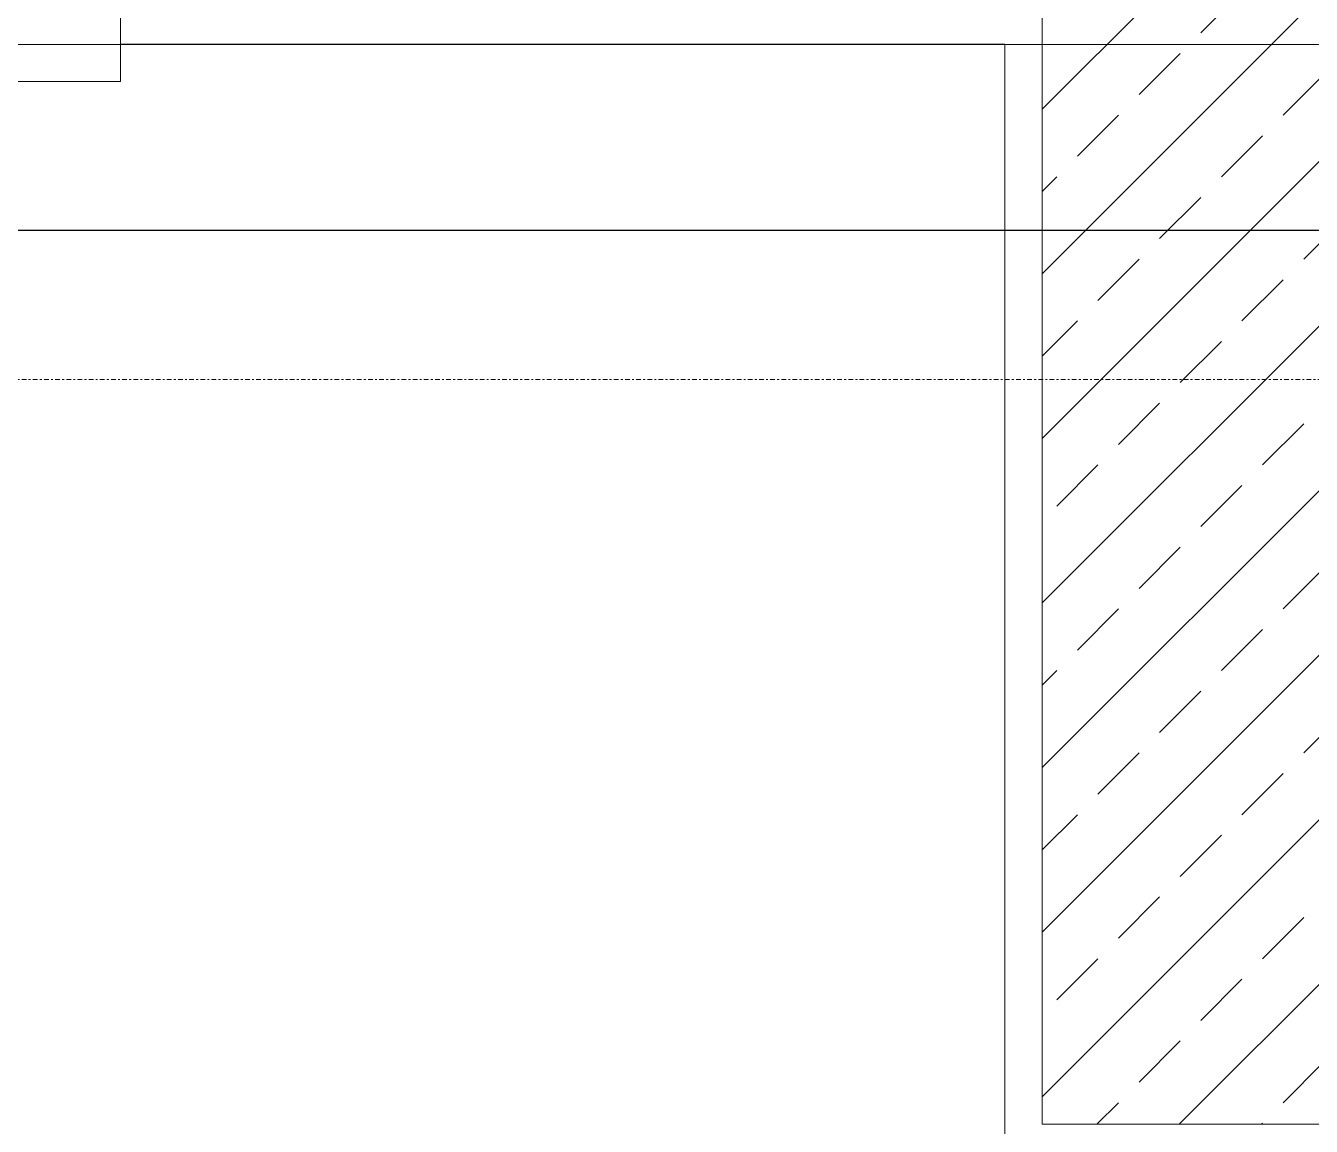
# Model space of a CAD drawing. Extents: x -1439 to 23780, y -1362 to 4476.
# Drawn here: x 20362.9 to 20432, y 2744.9 to 2804 of the extents above; entities that cross this region are included whole.
import ezdxf

# ---------------------------------------------------------------- set-up
doc = ezdxf.new("R2010")
doc.units = 0
doc.header["$MEASUREMENT"] = 0
doc.linetypes.add('Audi$0$DASHDOT2', pattern=[0.5, 0.25, -0.125, 0, -0.125])
doc.layers.get('0').update_dxf_attribs({"color": 9, "lineweight": 9})
for name, color, linetype, lineweight in [('Audi$0$01', 8, 'Continuous', 9), ('Audi$0$06D', 8, 'Continuous', 9), ('Audi$0$09W', 8, 'Continuous', 9), ('Audi$0$14', 8, 'Continuous', 9), ('Audi$0$24', 8, 'Audi$0$DASHDOT2', 9), ('Audi$0$35', 8, 'Continuous', 9), ('E-KABLO', 7, 'Continuous', 30)]:
    doc.layers.add(name, color=color, linetype=linetype, lineweight=lineweight)

# ---------------------------------------------------------------- blocks, each defined once
blk = doc.blocks.new('Audi$0$p-kolon_80x80')
at = {"layer": 'Audi$0$09W'}
h = blk.add_hatch(dxfattribs=at)
h.set_pattern_fill('ANSI33', color=256, scale=25, style=0)
h.set_pattern_definition([(45, (-1222.5, -385), (-4.419417, 4.419417), []), (45, (-1218.0806, -385), (-4.419417, 4.419417), [3.125, -1.5625])])
h.paths.add_polyline_path([(-40, -40), (40, -40), (40, 40), (-40, 40)])
blk.add_lwpolyline([(-40, -40), (40, -40), (40, 40), (-40, 40)], close=True)
blk = doc.blocks.new('Audi$0$P-AKS_AUDI')
at = {"layer": 'Audi$0$24'}
blk.add_lwpolyline([(-3840, 0), (360, 0)], dxfattribs=at)
blk = doc.blocks.new('Audi$0$fsdfsfsfsfd')
at = {"layer": 'Audi$0$06D', "elevation": 0}
blk.add_lwpolyline([(52591.75, -74474.977), (52589.75, -74474.977), (52589.75, -74595.977), (52591.75, -74595.977)], dxfattribs=at)
blk = doc.blocks.new('Audi$0$ÇATI KATI PLANI')
at = {"layer": 'Audi$0$14'}
blk.add_lwpolyline([(20368, 2819.3), (20368, 2803), (20370, 2803), (20415.5, 2803), (20415.5, 2743), (20499.5, 2743), (20499.5, 2803), (20620, 2803), (20622, 2803), (20622, 2819.3)], dxfattribs=at)
at = {"rotation": 90}
blk.add_blockref('Audi$0$fsdfsfsfsfd', (-54227.977, -49788.75), dxfattribs=at)
at = {"layer": 'Audi$0$01'}
blk.add_blockref('Audi$0$p-kolon_80x80', (20457.5, 2785), dxfattribs=at)
at = {"layer": 'Audi$0$24'}
blk.add_blockref('Audi$0$P-AKS_AUDI', (22557.5, 2785), dxfattribs=at)

msp = doc.modelspace()

# ---------------------------------------------------------------- linework, layer by layer
at = {"layer": 'Audi$0$35'}
msp.add_lwpolyline([(21815.5, 2803), (20189.5, 2802.999), (20189.5, 2712), (20164.5, 2712), (20164.5, 2608), (20015.5, 2608), (20015.5, 2627), (19909.646, 2627), (19909.646, 2608), (19799.5, 2608), (19799.5, 2580), (19799.5, 2576.5), (19785.5, 2570.2), (19782.5, 2570.2), (19782.5, 2489.8), (19785.443, 2489.8), (19799.5, 2483.5), (19799.5, 2371), (21815.5, 2371)], dxfattribs=at)
at = {"layer": 'E-KABLO', "color": 6, "ltscale": 40}
msp.add_line((21805.5, 2793), (20171.5, 2793), dxfattribs=at)

# ---------------------------------------------------------------- block references
msp.add_blockref('Audi$0$ÇATI KATI PLANI', (0, 0))

doc.saveas('drawing.dxf')
